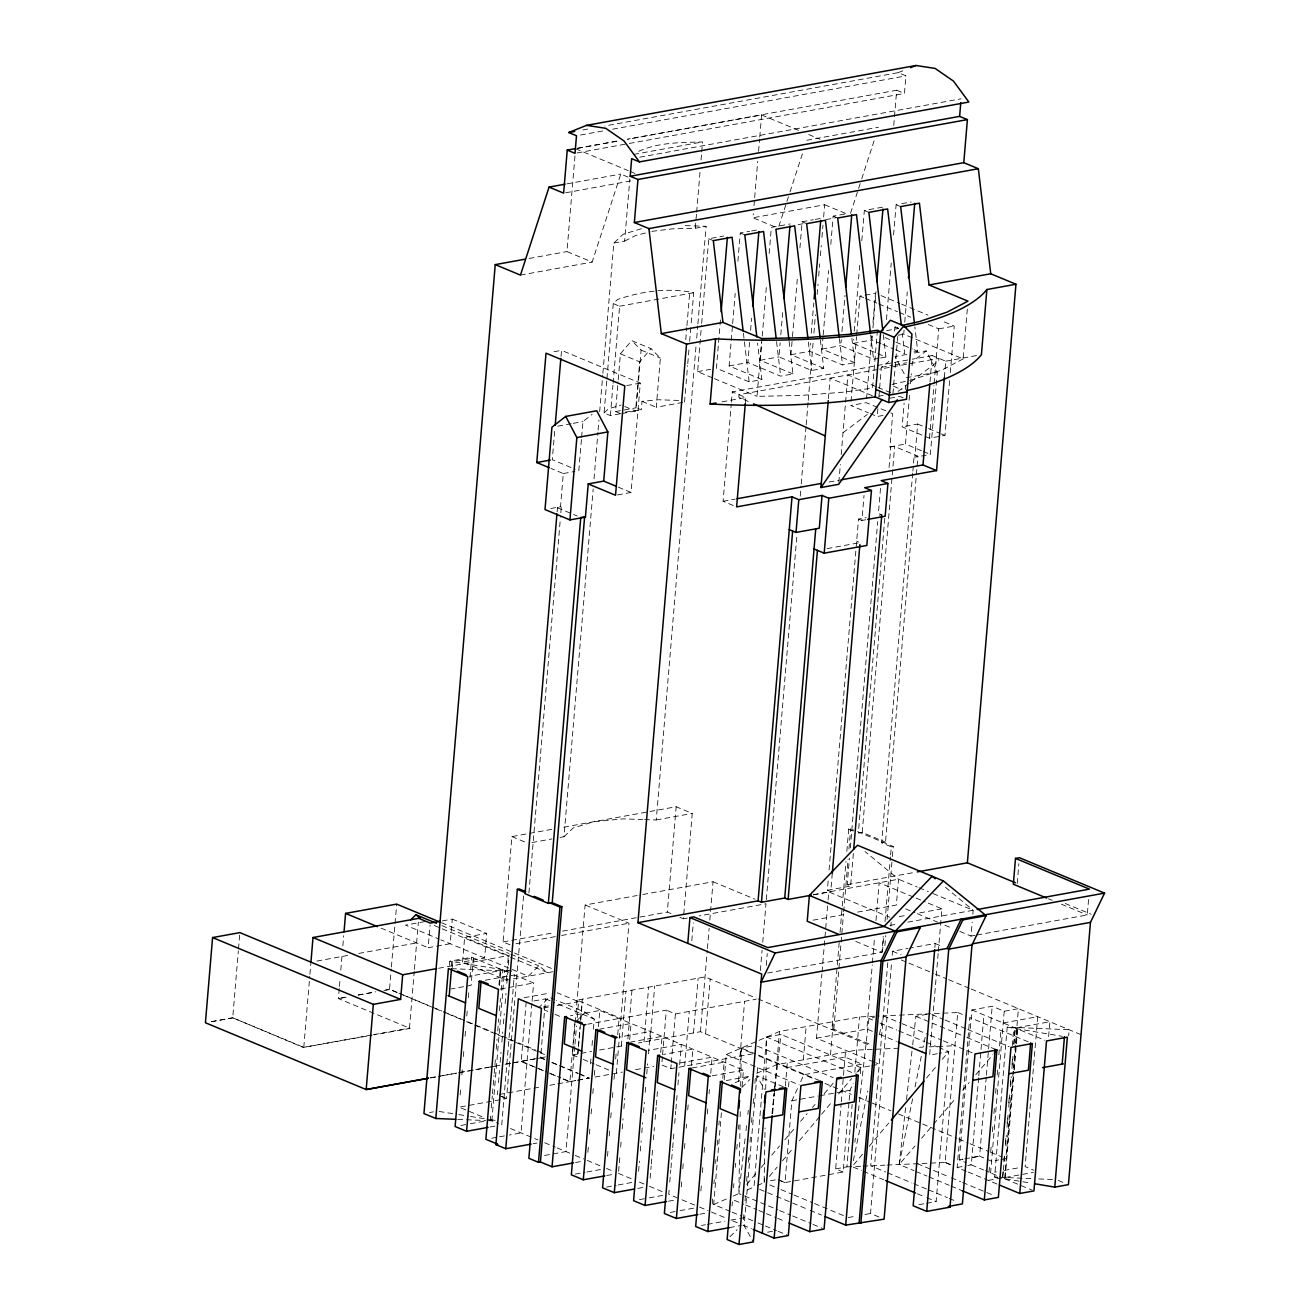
<?xml version="1.0" encoding="UTF-8"?>
<svg xmlns="http://www.w3.org/2000/svg" width="1310" height="1310" viewBox="0 0 1310 1310"><rect width="100%" height="100%" fill="white"/><g stroke="black" fill="none" stroke-linecap="round" stroke-linejoin="round"><path stroke-width="0.75" stroke-dasharray="5 3.75" d="M740.019 1124.782L738.856 1193.59L730.423 1197.258M740.166 1116.677L740.265 1110.602M740.674 1086.317L741.329 1048.033L753.905 1045.757M757.393 1185.534L764.139 1182.602L765.056 1127.959M765.711 1089.511L766.596 1037.062L780.973 1034.441L860.785 1067.617L870.02 1065.947M371.581 1034.998L303.789 1047.329L232.721 1017.788L238.338 950.847M238.518 948.833L239.714 934.636M303.789 1047.329L309.75 976.327M309.913 974.296L310.945 962.129M339.274 988.444L338.422 998.58L410.177 1028.415L374.054 1034.834M339.437 986.414L340.125 978.292M340.796 970.186L342.172 953.958M342.843 945.853L343.695 935.7M397.012 992.407L389.529 989.296L391.231 969.007M391.395 966.976L396.684 904.113M409.49 1028.121L414.255 971.316M414.418 969.302L418.381 922.109M442.256 920.93L452.277 919.096L450.198 943.708L428.157 947.719L430.073 925.007M449.445 965.274L449.788 961.212L471.698 957.233L511.047 973.576M451.246 965.814L451.573 961.9L473.401 957.938L471.092 985.333L451.262 988.935M452.261 967.55L452.752 961.687M462.561 962.015L464.641 937.403L486.681 933.408L484.602 958.003L462.561 962.015L506.315 980.191L555.489 971.267M460.137 1095.013L460.809 1086.907M461.841 1074.757L462.512 1066.651M463.363 1056.515L463.871 1050.44M465.066 1036.259L465.754 1028.153M466.769 1015.987L467.277 1009.912M468.292 997.762L468.816 991.67M469.995 977.489L471.698 957.233M498.963 984.858L500.158 970.661M510.048 944.837L503.056 941.939L511.899 836.599L551.968 829.312M499.503 985.562L500.862 969.351M490.267 1120.115L490.595 1116.071M491.283 1107.965L492.298 1095.815M492.478 1093.784L494.001 1075.543M494.181 1073.512L495.54 1057.301M496.212 1049.195L497.063 1039.076M497.751 1030.97L498.766 1018.803M499.454 1010.698L500.469 998.547M501.157 990.442L502.86 970.17L469.635 976.212M491.872 1120.787L504.465 970.841M628.047 177.096L620.776 174.066L592.169 262.065L566.952 251.585L575.401 150.781M506.315 980.191L508.378 955.596L464.641 937.403M497.456 1094.783L497.8 1090.739M498.488 1082.633L499.503 1070.466M500.191 1062.361L501.042 1052.241M501.894 1042.105L502.745 1031.969M503.417 1023.863L504.268 1013.727M505.12 1003.607L505.971 993.471M506.823 983.335L507.674 973.215M508.345 965.11L509.197 954.974M554.687 431.367L552.28 459.712L575.27 469.275M561.024 356.435L561.532 350.36L551.837 352.112M501.746 1124.897L514.339 974.951L483.079 980.633M523.558 895.958L506.544 1098.55L459.106 1107.179L484.634 1117.774M557.11 511.85L557.438 507.772L561.319 507.068L560.467 517.237M561.319 507.068L560.516 506.741L563.3 473.549L550.92 468.407M528.913 892.994L560.303 519.268M543.486 1070.761L521.2 1061.378L526.161 1002.379M531.925 1003.231L521.036 1132.904L509.328 1135.017M532.089 1001.2L533.629 982.975L514.339 974.951M578.807 470.732L581.443 439.276M581.607 437.311L582.934 421.574L592.136 414.369M544.338 1059.413L540.588 1057.858L545.533 998.859L531.975 1001.331M559.976 837.467L563.971 836.746L593.168 489.072M594.019 478.903L597.95 432.153M598.113 430.106L598.965 419.953M599.652 411.815L602.731 375.217M602.895 373.186L613.817 243.07L623.052 234.277L643.881 228.006M620.072 413.829L610.394 415.598L604.074 412.961L606.792 380.555M606.956 378.524L613.26 303.576L617.583 299.466C641.654 291.229 668.837 287.463 693.727 292.719L690.992 325.142M613.817 243.07L624.624 241.106L629.848 178.864M610.394 415.598L612.933 385.206M613.113 383.175L619.581 306.196L613.26 303.576M620.4 413.567L615.553 411.553L618.058 381.701M618.222 379.703L620.4 353.831L631.698 340.633L650.988 348.656L660.387 358.089L656.261 407.263L682.657 402.465M574.861 1022.619L569.916 1081.618L562.416 1078.507M578.332 1048.966L577.644 1057.088L572.503 1054.943L575.057 1024.502M575.237 1022.471L585.095 904.997L637.069 895.549M574.795 1046.215L565.953 1151.588L544.485 1155.486M574.975 1044.185L576.498 1025.959M577.186 1017.854L578.545 1001.642L557.225 992.767M577.743 1053.993L578.267 1047.902M578.431 1045.871L579.97 1027.613M580.641 1019.491L582.344 999.186M578.496 1046.936L580.543 1022.586M580.723 1020.555L582.246 1002.281M622.004 413.485L635.563 411.012L639.689 361.855L650.988 348.656M678.629 400.434L658.439 399.763L642.015 401.335L641.294 409.883L636.251 407.787L641.098 350.081L631.698 340.633M617.485 494.918L631.043 492.445L640.295 383.093L561.532 350.36M590.483 1063.867L591.17 1055.729M592.022 1045.544L592.709 1037.405M593.381 1029.283L594.249 1019.098L585.275 1012.27L556.439 1000.283M587.895 1152.309L588.403 1146.234M589.418 1134.067L590.106 1125.961M591.121 1113.811L591.629 1107.736M592.824 1093.539L593.332 1087.464M594.347 1075.313L595.035 1067.208M598.441 1026.68L599.8 1010.469L570.489 1015.79M607.512 1156.272L608.02 1150.196M609.216 1136.016L609.723 1129.924M610.755 1117.774L611.426 1109.668M612.458 1097.518L612.965 1091.427M613.981 1079.276L614.668 1071.171M615.684 1059.004L616.191 1052.929M617.731 1034.687L619.09 1018.492L587.83 1024.174M616.371 1073.168L628.964 923.239L585.095 904.997M621.317 1046.068L625.918 991.277M685.752 339.732L686.767 327.582M686.948 325.551L689.83 291.115M651.922 231.346L672.292 228.857L695.299 228.251L696.478 214.201M696.642 212.187L700.195 170.022M701.03 159.984L701.538 153.958M701.701 151.96L702.553 141.922C680.43 142.594 656.818 142.217 636.594 152.369M627.883 1038.879L631.96 990.18M618.615 1171.369L619.81 1157.188M620.662 1147.052L621.349 1138.947M622.201 1128.827L623.052 1118.691M623.904 1108.555L624.755 1098.419M625.591 1088.299L626.278 1080.193M629.684 1039.665L631.043 1023.454L599.783 1029.136M684.541 402.121L685.9 385.91M686.063 383.879L687.603 365.654M687.766 363.623L688.962 349.442M689.633 341.337L690.828 327.156M644.602 819.585L656.245 819.962L696.019 346.249M696.707 338.111L697.739 325.912M697.902 323.881L706.106 226.302L682.805 225.516M712.46 377.837L697.608 371.663L701.505 325.355M701.669 323.341L708.775 238.748L723.791 236.013M644.045 1041.941L648.646 987.151M638.592 1171.287L639.444 1161.151M640.295 1151.015L641.147 1140.895M641.818 1132.79L642.67 1122.654M643.521 1112.517L644.373 1102.398M645.224 1092.262L645.912 1084.156M646.763 1074.02L647.615 1063.884M648.466 1053.764L650.333 1031.478L619.073 1037.143M650.087 1040.844L654.689 986.053M670.9 913.561L667.33 912.087L676.173 806.747L561.99 827.494M720.451 319.918L716.39 368.257L749.156 381.881L761.863 379.556L757.557 343.056M650.137 1178.181L651.168 1166.031M651.332 1164.001L652.691 1147.789M653.379 1139.684L654.394 1127.517M655.082 1119.411L656.097 1107.261M656.261 1105.231L657.636 1089.019M660.698 1052.552L662.058 1036.341L630.781 1042.023M662.418 1056.81L661.73 1064.932L670.802 1068.698L753.397 1053.698L700.441 1031.69L638.478 1042.957M662.582 1054.779L666.332 1010.141L620.973 1018.378L577.104 1000.152L705.042 976.9L756.148 998.138M761.863 379.556L729.113 365.948L732.486 325.666M732.65 323.652L735.188 293.44M737.907 261.214L740.265 233.016L749.648 231.313M670.802 1068.698L671.146 1064.653M671.326 1062.623L675.403 1013.907L666.332 1010.141M687.324 918.048L683.394 918.769L692.237 813.428L676.173 806.747M733.24 505.496L723.087 501.288L731.258 404.053M731.422 402.023L732.274 391.886L892.208 362.821M669.082 1190.25L668.755 1194.294L676.959 1197.717M669.77 1182.144L670.785 1169.994M670.966 1167.963L672.489 1149.721M672.669 1147.691L674.028 1131.48M674.699 1123.39L675.731 1111.224M675.894 1109.193L677.254 1092.982M677.941 1084.876L678.957 1072.726M679.644 1064.621L681.347 1044.365L648.122 1050.391M691.811 940.695L693.317 922.813M774.603 226.761L752.972 217.771L753.316 213.743M753.987 205.686L754.495 199.628M754.675 197.614L757.72 161.326M758.572 151.256L759.587 139.155M759.751 137.141L761.618 114.953L627.588 139.319M684.688 1066.176L689.289 1011.385M789.128 341.468L792.959 373.907L780.645 376.15L747.879 362.543L749.566 342.401M750.581 330.316L751.596 318.232M745.292 403.595L745.816 397.519L732.274 391.886M693.53 1032.951L698.132 978.161M681.265 1186.926L681.773 1180.834M682.788 1168.684L683.296 1162.609M684.491 1148.412L684.999 1142.336M686.194 1128.156L686.538 1124.111M687.717 1109.914L688.241 1103.839M691.467 1065.341L692.826 1049.13L663.515 1054.452M700.441 1031.69L707.253 950.585M707.416 948.555L709.119 928.315M709.807 920.21L713.033 881.745L639.067 895.188M877.438 330.267L872.575 388.038L843.902 392.132L801.933 395.374L757.016 396.357L761.536 342.581M792.959 373.907L760.193 360.299L762.06 338.144M762.224 336.13L766.448 285.776M769.15 253.55L771.361 227.367L790.126 223.961M705.582 1033.836L710.184 979.029M700.883 1190.888L701.39 1184.797M702.422 1172.647L702.93 1166.571M704.125 1152.391L704.633 1146.299M705.828 1132.118L706.336 1126.043M707.351 1113.877L707.858 1107.802M709.054 1093.621L709.398 1089.576M710.757 1073.365L712.116 1057.154L678.891 1063.18M820.371 339.929L823.728 368.323L811.725 370.501L778.959 356.893L780.138 342.794M780.825 334.738L782.676 312.582M712.231 1203.988L712.738 1197.897M713.934 1183.716L714.277 1179.671M715.637 1163.46L715.964 1159.399M717.159 1145.218L717.667 1139.143M718.862 1124.962L719.206 1120.901M722.776 1078.359L724.135 1062.148L690.927 1068.174M730.276 1211.406L713.688 1204.512L721.466 1111.912M724.152 1079.948L726.28 1054.566L779.499 1031.461L859.491 1016.92L879.321 1016.036M823.728 368.323L790.962 354.699L792.304 338.602M792.484 336.588L797.381 278.178M799.919 247.967L802.113 221.783L813.379 219.736M740.003 1056.138L744.604 1001.331M738.545 1081.225L741.329 1048.033L756.427 1054.321M732.028 1205.92L732.372 1201.876M733.551 1187.679L733.895 1183.634M735.254 1167.423L735.598 1163.362M736.793 1149.181L737.301 1143.106M738.496 1128.925L738.84 1124.864M742.066 1086.367L743.425 1070.155L599.8 1010.469M851.893 338.34L854.775 362.69L842.494 364.917L809.727 351.293L810.399 343.236M811.25 333.166L813.788 302.954M760.373 970.563L762.076 950.323M762.747 942.217L765.99 903.753L699.131 915.903M766.317 899.675L796.955 534.889M800.213 496.162L801.065 485.977M801.229 483.947L806.027 426.88M806.19 424.849L808.073 402.432M808.254 400.385L813.215 341.288M813.903 333.133L815.442 314.793M817.145 294.423L818.013 284.221M818.684 276.066L819.716 263.85M820.404 255.696L821.255 245.51M821.943 237.356L822.975 225.123M823.646 216.969L824.678 204.753L752.972 217.771M743.392 1219.676L744.014 1212.995M745.03 1200.844L745.717 1192.739M746.635 1181.178L747.24 1174.497M748.272 1162.347L748.943 1154.241M749.975 1142.074L750.646 1133.969M751.563 1122.424L752.251 1114.319M753.201 1103.577L753.889 1095.471M754.904 1083.321L755.411 1077.246M757.606 1067.584L744.129 1225.636L753.332 1241.896M766.252 965.454L767.251 953.549M854.775 362.69L822.009 349.066L823.024 336.981M823.188 334.967L828.591 270.515M830.802 244.331L833.16 216.134L848.176 213.415M828.411 398.584L830.114 378.148L873.312 396.111M772.327 1113.631L774.03 1093.359M774.194 1091.328L774.865 1083.223M772.654 1112.96L774.177 1094.832M774.849 1086.792L779.499 1031.461M878.846 358.301L873.541 359.267L840.774 345.66L841.282 339.618M841.953 331.561L844.999 295.307M785.361 1085.957L787.31 1062.721M838.858 482.326L840.365 464.46M841.2 454.537L847.881 374.922L876.046 386.63M788.538 1086.727L789.046 1080.652M883.3 334.705L885.937 357.024L853.17 343.4L853.514 339.372M854.185 331.315L859.769 264.849M861.8 240.68L864.338 210.484L883.104 207.062M797.462 1088.626L791.862 1100.793L785.001 1182.586L843.132 1172.024L848.995 1102.201M851.058 401.433L856.543 336.621M856.707 334.607L859.966 296.125L875.473 293.309L872.722 325.715M803.341 1059.806L806.125 1026.614M866.565 398.617L871.871 335.835M881.04 343.777L871.936 339.994L872.28 335.966M872.951 327.909L875.997 291.655M832.276 873.41L830.753 891.668L827.363 890.276L828.215 880.124M829.066 869.971L858.525 519.055L866.287 517.646M873.704 1061.968L816.49 1038.175L821.878 973.936M822.058 971.938L827.936 901.853M828.1 899.872L828.771 891.93L889.687 917.246M893.731 125.449L896.695 90.226L627.506 139.138M865.795 519.759L861.914 520.463L864.027 495.393M883.055 415.45L877.241 416.514L877.896 408.638M878.895 396.848L881.368 367.34L889.031 361.347M629.258 143.461L904.457 93.452L905.93 75.882L898.169 72.656L604.876 125.957M886.477 319.493L891.209 263.113M893.584 234.916L896.122 204.704L899.872 204.016M839.186 942.529L831.866 1029.611L833.815 1029.251L870.855 1044.643M840.038 932.409L842.068 908.108M842.248 906.078L845.982 861.521M846.833 851.402L848.7 829.132L853.858 830.114M830.507 1054.861L833.307 1021.685M833.815 1029.251L840.954 944.199M841.118 942.168L843.493 913.823M843.673 911.793L848.094 859.147M848.946 849.027L850.649 828.771M853.35 853.416L850.616 886.035L847.226 884.643L849.453 858.115M850.321 847.93L877.716 521.577M880.5 488.352L878.404 513.422L881.794 514.83L875.981 515.878M894.55 331.086L894.894 327.107L898.726 326.239M892.945 393.655L897.759 336.441M912.693 473.139L881.663 842.821L885.527 842.117L917.933 456.191L894.632 446.497L889.948 446.874L892.732 413.698L887.427 411.487M884.79 518.301L858.345 833.127L862.226 832.423L885.527 842.117M889.048 467.523L890.751 447.201M967.32 309.111L963.128 358.907L903.736 334.214L904.064 330.185M904.751 322.129L907.273 291.917M862.226 832.423L894.632 446.497M843.132 1172.024L835.649 1168.913L841.118 1103.855M841.282 1101.825L843.329 1077.426M843.493 1075.379L845.458 1052.143M949.603 380.719L944.985 435.395L929.478 438.211L902.148 426.863L904.129 403.267M905.292 389.496L905.619 385.566M849.158 1100.204L849.994 1090.231L853.203 1083.272M921.47 450.722L905.456 444.057L909.664 393.851M910.515 383.797L911.351 373.759M912.038 365.736L912.366 361.707L926.17 350.916L937.289 372.073L936.781 378.099M835.649 1168.913L846.899 1166.866L852.139 1104.461M854.84 1072.251L859.491 1016.92M860.277 1073.692L860.785 1067.617L856.871 1072.284M912.874 471.109L913.381 465.017M913.545 462.987L914.069 456.895L917.933 456.191M872.411 1031.33L866.876 1029.021L872.263 964.782M872.427 962.784L874.621 936.683M875.981 920.619L879.157 882.76L914.216 897.35M936.617 380.096L930.378 454.406L914.871 457.223L917.655 424.047L902.148 426.863M767.594 973.035L881.859 952.272L883.186 936.388M929.985 381.898L932.196 355.567L912.202 359.202M882.449 952.157L883.824 935.962M885.003 921.781L890.456 856.953M890.62 854.922L891.308 846.833L881.663 842.821M884.905 945.705L885.756 935.586M887.116 919.374L892.225 858.623M892.388 856.593L893.24 846.473L855.463 830.769M929.478 438.211L933.932 385.566M934.096 383.535L938.73 328.859L927.48 324.176M887.771 962.703L870.708 1165.802L885.675 1172.024M890.849 926.137L891.177 922.06M879.01 1217.023L870.528 1213.502L891.521 963.439M892.208 955.317L892.552 951.24L908.059 948.424M944.363 377.395L945.738 361.183L932.196 355.567M950.29 372.613L954.237 326.043L941.104 320.59M934.849 947.572L935.176 943.495L909.991 948.08M938.156 953.533L929.625 1055.107L937.272 1053.715M938.32 951.502L941.906 908.845L927.136 902.705M926.563 1203.317L936.142 1201.581L948.735 1051.635L939.45 1047.771M945.231 1162.445L952.042 1165.311L945.132 1162.461L957.725 1012.515L883.3 1015.856L879.239 1035.489M975.017 935.34L971.005 936.077L972.167 922.174M972.839 914.233L973.166 910.27L944.297 886.346M966.322 1171.271L957.151 1167.456L969.744 1017.51L1030.659 1042.825M1015.528 1043.12L1018.427 1008.667L1004.213 1011.254L992.194 1006.26L971.889 1009.944L959.297 1159.89L962.981 1159.219M978.635 1077.753L971.316 1164.885L983.597 1169.977M978.799 1075.723L980.846 1051.406M981.01 1049.392L983.908 1014.939M986.233 1077.18L979.602 1156.19L991.621 1161.2L998.728 1159.907M986.397 1075.15L988.444 1050.833M988.608 1048.802L992.194 1006.26M989.001 1172.303L989.672 1164.197M990.704 1152.047L991.375 1143.941M992.407 1131.774L992.914 1125.699M993.93 1113.549L994.617 1105.444M995.633 1093.277L996.321 1085.171M997.172 1075.052L997.843 1066.946M998.875 1054.779L1000.905 1030.462M1004.213 1011.254L990.606 1172.892L996.353 1171.861M1017.215 883.513L1018.869 863.65M997.778 1177.592L994.601 1177.051L1007.194 1027.105L1069.156 1029.758L1068.649 1035.833M1012.352 1045.626L1013.874 1027.4M1003.001 1171.762L1002.494 1177.837L1032.1 1190.151M1003.853 1161.626L1004.524 1153.521M1005.376 1143.384L1006.064 1135.279M1007.079 1123.129L1007.767 1115.023M1008.782 1102.856L1009.47 1094.767M1010.321 1084.631L1010.992 1076.525M1012.024 1064.359L1012.696 1056.253M1013.711 1044.103L1015.086 1027.891M1003.28 1171.877L1002.756 1177.952L1033.263 1172.401M1003.444 1169.846L1004.803 1153.635M1005.49 1145.529L1006.342 1135.393M1007.013 1127.288L1008.045 1115.138M1008.716 1107.032L1009.748 1094.865M1010.419 1086.776L1011.271 1076.64M1011.959 1068.534L1012.974 1056.368M1013.989 1044.217L1015.348 1028.006L1049.867 1021.735L1048.508 1037.946M1015.365 1045.134L1005.834 1158.613L1000.496 1159.579M1004.639 1178.738L1013.662 1071.334M1013.842 1069.32L1015.872 1045.003M1016.052 1042.973L1017.231 1028.792M1005.212 1177.51L1014.055 1072.137M1014.235 1070.106L1016.282 1045.789M1016.445 1043.775L1017.804 1027.564M977.014 934.98L1087.267 914.953L1088.61 899.069M854.873 1142.271L855.332 1138.21M856.478 1128.074L868.923 1018.46L874.31 1017.493M905.603 1107.67L899.184 1164.524L913.987 1170.681M906.52 1099.549L912.481 1046.772M912.71 1044.741L915.903 1016.314L929.953 1013.76M745.079 1138.783L738.856 1193.59L766.661 1205.151M746.012 1130.677L746.7 1124.586M747.863 1114.433L748.321 1110.372M764.139 1182.602L764.598 1178.542M771.983 1113.598L774.75 1089.249M774.98 1087.218L780.973 1034.441M912.595 1098.861L899.184 1164.524L915.035 1145.939M915.035 1086.923L922.338 1051.111M925.155 1037.307L923.157 1047.132L919.096 1047.312M853.35 1160.66L867.744 1091.017M778.828 226.352L786.278 203.394M786.901 201.478L789.39 193.831M790.012 191.915L803.079 151.731M850.517 213.317L861.096 180.796M861.718 178.88L874.769 138.713M800.672 1081.667L803.865 1074.708L861.996 1064.146L858.001 1072.841M769.363 1176.396L777.19 1167.063M782.43 1160.856L792.877 1148.428M799.395 1140.65L820.289 1115.793M821.599 1114.237L832.047 1101.808M838.58 1094.03L851.647 1078.49M862.553 1154.208L852.106 1166.637L861.44 1170.518M869.087 1146.43L888.671 1123.112M926.53 1078.048L936.978 1065.62M942.201 1059.397L948.735 1051.635L939.172 1053.371M921.634 1138.21L932.196 1125.83M933.522 1124.275L955.972 1097.96M962.572 1090.215L969.171 1082.486M975.786 1074.74L992.947 1054.615M746.733 1184.355L755.935 1173.596M761.192 1167.456L766.448 1161.299M771.705 1155.158L779.581 1145.922M784.837 1139.782L794.024 1129.024M800.606 1121.327L807.173 1113.647M812.429 1107.49L815.049 1104.428M824.252 1093.653L834.748 1081.356M510.491 957.201L547.727 972.675L538.77 965.83L528.356 976.196L440.88 939.843M576.171 1021.325L585.275 1012.27M741.869 1087.48L749.893 1079.505M729.965 1236.738L737.055 1229.697M604.074 412.961L608.397 408.851L621.12 405.019M563.971 836.746L573.191 827.953L594.036 821.681L623.233 818.865L642.653 819.52M843.034 432.693L867.318 414.451M898.103 391.363L909.435 382.848M911.056 381.636L938.582 360.97L938.959 358.367L879.567 369.174M963.128 358.907L942.283 369.878L911.138 380.096M624.624 241.106L635.645 235.522L650.12 231.804M735.188 1082.682L749.631 1076.411M756.721 1073.316L776.715 1064.637L856.707 1050.112L874.425 1049.31M713.688 1204.512L728.737 1197.979M747.273 1189.922L754.003 1187.007L766.596 1037.062L856.609 1074.462M898.169 72.656L903.507 70.511M625.263 412.093L641.294 409.883M891.963 384.436L909.222 380.522M582.786 129.968L588.812 128.871M580.51 135.028L602.616 131M612.654 129.182L905.93 75.882M577.301 148.259L617.468 140.956M577.579 148.407L619.581 140.776M577.039 152.959L627.244 143.822M633.843 154.4L702.553 141.922M639.689 157.216L961.098 98.807M567.001 183.842L620.776 174.066M806.796 140.268L878.502 127.234M565.625 192.783L633.336 180.485M529.109 258.463L566.952 251.585M695.299 228.251L706.106 226.302M751.531 230.969L759.03 229.61M815.262 219.392L820.895 218.377M901.755 203.672L911.138 201.969M520.463 275.1L592.169 262.065M798.117 224.632L804.094 223.552M826.004 219.572L835.96 217.755M619.581 306.196L693.727 292.719M886.575 330.628L898.431 328.482L895.745 325.748M697.608 371.663L710.757 369.289M729.113 365.948L747.879 362.543M760.193 360.299L778.959 356.893M790.962 354.699L809.727 351.293M822.009 349.066L840.774 345.66M853.17 343.4L871.936 339.994M898.103 335.229L903.736 334.214M626.737 385.549L640.295 383.093M938.73 328.859L954.237 326.043M880.615 357.99L885.937 357.024M914.003 351.915L917.721 351.244L914.855 326.91M906.798 354.437L895.156 356.549L905.357 375.937M914.544 353.029L926.17 350.916M615.553 411.553L636.251 407.787M894.206 362.461L910.204 359.562M557.749 426.159L571.307 423.687M573.24 423.343L582.934 421.574M881.368 367.34L892.994 365.228M894.926 364.884L906.553 362.772M877.585 369.535L739.036 394.703L738.824 397.257L751.694 403.022M722.023 401.842L745.816 397.519M945.738 361.183L979.438 355.059M906.274 377.706L937.289 372.073M879.141 396.16L883.087 395.456M889.85 398.256L899.724 396.471L903.098 397.88M563.3 473.549L574.926 471.436M550.822 508.509L560.516 506.741M889.948 446.874L905.456 444.057M723.087 501.288L735.09 499.11M829.05 482.031L839.039 480.213M827.118 548.612L860.048 542.618L856.674 541.21M531.975 842.559L551.968 838.924M656.245 819.962L692.237 813.428M424.849 921.601L405.478 925.122L439.03 939.057M891.308 846.833L893.24 846.473M316.922 961.049L348.837 955.252M358.809 953.434L416.629 942.922M503.056 941.939L554.588 932.573M562.514 931.132L667.33 912.087M516.009 943.757L559.599 935.831M561.581 935.471L628.964 923.239M847.226 884.643L913.316 872.624M827.363 890.276L850.616 886.035M813.264 894.746L898.529 879.239L917.197 887.001M813.297 894.845L830.753 891.668M438.588 968.27L508.378 955.596M211.287 1021.685L232.721 1017.788M358.072 995.01L375.773 991.801M385.598 990L389.529 989.296M813.035 920.193L845.982 914.216M857.608 912.104L896.367 905.063L898.529 879.239L865.091 851.549M500.404 989.001L533.629 982.975M899.282 916.591L905.095 915.543M941.906 908.845L916.722 913.43L937.42 922.109M889.965 925.384L897.89 923.943M907.797 922.142L973.166 910.27L930.247 892.421M524.197 997.712L549.578 993.095M373.579 1034.638L409.473 1028.121M548.497 1005.883L538.819 1007.652L549.234 997.287L554.638 999.53M543.404 1008.029L549.267 1006.964M557.077 1005.54L578.545 1001.642M675.403 1013.907L756.083 999.252M430.417 1077.868L436.426 1076.787M438.441 1076.411L456.502 1073.136M458.516 1072.775L488.63 1067.29M490.628 1066.929L498.668 1065.472M506.692 1064.015L510.703 1063.278M512.718 1062.918L534.791 1058.906M536.805 1058.545L544.829 1057.072M430.597 1077.835L440.668 1076.018M442.682 1075.641L493.018 1066.504M495.033 1066.127L503.089 1064.67M505.087 1064.31L538.639 1058.218M540.588 1057.858L548.333 1056.449M572.503 1054.943L591.612 1051.471M599.521 1050.031L624.33 1045.527M499.47 1094.423L531.745 1088.561M533.694 1088.201L541.8 1086.727M549.791 1085.286L555.882 1084.172M557.831 1083.812L575.761 1080.553L569.473 1081.7L562.056 1078.572M577.694 1080.21L589.287 1078.097L579.921 1074.2M595.1 1077.049L622.299 1072.104M635.579 1069.68L653.837 1066.373M816.49 1038.175L866.876 1029.021M429.631 1112.534L433.413 1111.846M712.165 1075.837L743.425 1070.155M1003.198 1022.946L1037.716 1016.675L1025.124 1166.62L1033.803 1170.239M460.825 1125.47L468.472 1124.078M470.372 1123.734L485.65 1120.967M786.901 1067.65L845.032 1057.088L861.996 1064.146M726.313 1080.537L749.959 1076.23M490.022 1127.026L497.849 1125.601M871.854 1065.603L879.239 1064.26L875.555 1062.721M491.741 1138.21L497.603 1137.146M499.552 1136.785L507.707 1135.328M533.088 1143.745L536.985 1143.04M791.862 1100.793L817.931 1096.061M819.929 1095.7L849.994 1090.231M575.483 1162.543L583.294 1161.119M575.254 1174.104L585.013 1172.335M586.962 1171.975L600.635 1169.503M606.726 1175.528L614.554 1174.104M606.497 1187.089L616.257 1185.321M618.205 1184.96L631.879 1182.471M637.741 1188.416L643.603 1187.351M639.46 1199.632L647.271 1198.208M649.22 1197.848L662.893 1195.375M770.444 1180.752L775.749 1179.802M668.526 1201.204L674.372 1200.14M670.229 1212.421L678.04 1210.997M679.988 1210.637L693.661 1208.164M964.831 1158.875L979.602 1156.19L970.301 1157.843M699.835 1214.223L707.646 1212.798M957.151 1167.456L966.01 1165.851M967.779 1165.523L971.316 1164.885L967.877 1163.46M701.538 1225.423L705.451 1224.719M707.4 1224.359L724.97 1221.166M730.833 1220.101L737.923 1218.824M739.692 1218.496L745.013 1217.53L756.099 1222.148M1004.033 1170.452L1019.36 1167.668M729.506 1227.617L741.313 1225.456M988.313 1180.408L1000.955 1178.116L1030.708 1183.094M767.594 1232.202L772.916 1231.236M848.192 1217.563L855.643 1216.204M864.944 1214.517L870.528 1213.502M918.899 1204.709L924.647 1203.661M358.203 995.06L374.038 992.243M383.928 990.491L389.872 989.443L401.089 994.159M211.319 1021.702L232.902 1017.87L303.167 1047.427L372.04 1035.195M577.743 1080.226L589.418 1078.146L580.002 1074.184M962.883 1159.17L959.166 1159.825L966.174 1162.74M876.39 1049.228L898.791 1048.213M929.15 1046.854L954.924 1045.707M846.899 1166.866L861.407 1166.211M862.946 1166.146L884.954 1165.163M887.034 1165.065L945.132 1162.461M451.492 968.679L512.226 971.168L449.788 961.212M457.714 1119.395L485.568 1120.525M487.566 1120.607L495.753 1120.951M994.601 1177.051L997.942 1177.199M1030.888 1178.607L1001.282 1177.33L985.349 1170.714M1038.781 1178.935L1052.618 1179.524M439.161 1111.469L456.846 1114.286M458.811 1114.597L468.636 1116.169M470.601 1116.48L484.34 1118.674M490.169 1119.591L495.851 1120.508M1007.194 1027.105L1062.492 1036.357M894.894 327.107L898.431 328.482M896.695 90.226L904.457 93.452M761.618 114.953L799.297 130.623M808.712 134.537L820.011 139.237M896.122 204.704L900.658 206.587M864.338 210.484L868.874 212.367M824.678 204.753L848.094 214.48M833.16 216.134L837.696 218.033M802.113 221.783L806.649 223.666M575.581 148.767L628.325 170.693M630.208 171.479L635.858 173.821M740.265 233.016L744.8 234.916M881.09 295.634L899.839 303.429M901.722 304.215L927.971 315.12M859.966 296.125L863.716 297.681M865.582 298.467L876.849 303.134M878.715 303.92L897.465 311.714M899.348 312.484L910.597 317.167M708.775 238.748L713.311 240.631M884.954 337.62L894.059 341.402M895.876 342.156L912.268 348.968M914.085 349.721L917.721 351.244M882.858 344.53L893.78 349.066M895.598 349.819L904.702 353.602L902.312 333.329M893.567 386.237L902.033 389.758M877.929 387.416L891.078 392.869M885.675 410.75L866.221 402.661L850.714 405.478L868.399 412.83M917.655 424.047L926.76 427.83M928.577 428.583L939.516 433.135M941.333 433.888L944.985 435.395M870.167 413.567L877.241 416.514M923.255 451.459L930.378 454.406M714.327 378.606L757.016 396.357M641.098 350.081L660.387 358.089M620.4 353.831L639.689 361.855M642.015 401.335L656.261 407.263M624.723 406.509L635.563 411.012M858.525 519.055L861.914 520.463M618.287 487.156L631.043 492.445M557.438 507.772L571.782 513.733M573.583 514.486L577.17 515.976M1065.276 903.491L1091.148 914.249M1048.458 898.807L1052.159 900.347M1061.395 904.195L1087.267 914.953M848.7 829.132L853.53 831.13M919.063 887.771L928.381 891.651M916.067 898.103L925.302 901.951M905.701 908.927L915.019 912.808M944.887 925.22L952.337 928.315M959.804 931.426L971.005 936.077M935.176 943.495L941.972 946.328M892.552 951.24L901.034 954.777M713.033 881.745L755.035 899.2M901.346 960.001L907.011 962.359M908.894 963.145L933.44 973.346M935.324 974.132L946.655 978.848M948.555 979.634L969.318 988.264M971.218 989.05L1081.028 1034.687M855.741 941.415L881.859 952.272M971.889 1009.944L1044.84 1040.255M957.725 1012.515L966.305 1016.085M511.899 836.599L527.979 843.28M931.852 1014.546L943.184 1019.262M945.067 1020.031L965.83 1028.678M967.73 1029.463L1009.273 1046.723M679.825 917.278L683.394 918.769M915.903 1016.314L965.012 1036.718M966.895 1037.504L995.223 1049.277M883.3 1015.856L900.167 1022.864M902.05 1023.65L928.299 1034.556M930.165 1035.342L941.415 1040.009M943.298 1040.795L973.297 1053.256M868.923 1018.46L872.64 1020.015M880.058 1023.094L896.76 1030.037M898.627 1030.806L924.598 1041.614M926.465 1042.383L937.6 1047.001M879.796 1034.392L896.4 1041.303M757.999 998.908L870.757 1045.773M452.277 919.096L486.681 933.408M757.589 1046.215L833.111 1077.606M441.535 922.748L512.57 952.272M514.437 953.041L551.821 968.581M758.31 1055.107L820.633 1080.996M759.047 1056.04L813.674 1078.752M824.972 1083.452L851.353 1094.407M858.885 1097.534L870.184 1102.234M872.067 1103.02L890.915 1110.847M898.447 1113.991L956.84 1138.259M958.74 1139.045L968.155 1142.959M970.039 1143.728L988.87 1151.572M990.753 1152.341L1002.068 1157.041M1058.267 1180.408L1063.36 1182.521M441.945 925.597L508.984 953.451M510.834 954.22L538.77 965.83M434.167 925.466L508.64 956.415M726.28 1054.566L799.231 1084.893M783.364 1086.76L756.721 1075.69L764.434 1089.331M968.155 1172.024L997.565 1184.256M381.095 928.168L428.157 947.719M545.533 998.859L554.572 1002.625M558.191 1004.115L594.249 1019.098M917.36 1163.706L949.39 1177.019M951.273 1177.805L960.688 1181.718M962.572 1182.488L992.718 1195.015M544.223 1009.895L547.826 1011.385M555.031 1014.382L562.252 1017.379M887.541 1172.794L911.875 1182.914M913.741 1183.683L926.841 1189.136M928.708 1189.906L947.425 1197.684M949.292 1198.453L956.775 1201.565M583.179 1059.381L594.249 1063.982M596.099 1064.752L612.687 1071.646M398.879 993.176L430.646 1006.375M432.513 1007.161L441.863 1011.042M443.73 1011.811L492.331 1032.018M494.197 1032.788L535.315 1049.883M537.182 1050.653L544.665 1053.764M551.821 1062.525L578.054 1073.43M521.2 1061.378L547.433 1072.284M549.299 1073.054L560.549 1077.721M759.62 1189.333L774.603 1195.555M776.47 1196.341L808.27 1209.556M810.153 1210.342L821.37 1215.009M499.274 1095.537L506.544 1098.55L499.339 1095.537M734.386 1200.337L743.802 1204.25M745.685 1205.036L756.983 1209.736M758.867 1210.505L764.516 1212.863M766.399 1213.649L775.831 1217.563M777.714 1218.333L785.247 1221.477M732.11 1212.176L741.329 1215.991M757.95 1222.918L763.501 1225.21M765.351 1225.98L776.453 1230.598M778.156 1231.302L786.639 1234.839M488.27 1119.297L498.455 1123.522M510.507 1128.532L537.919 1139.929M544.633 1142.713L555.293 1147.151M557.061 1147.888L573.387 1154.667M575.254 1155.453L583.785 1158.99M587.207 1160.414L601.241 1166.244M606.497 1168.422L613.326 1171.271M618.451 1173.4L632.484 1179.229M639.411 1182.111L644.438 1184.191M649.465 1186.287L663.482 1192.116M681.986 1199.813L697.771 1206.363M699.524 1207.099L708.12 1210.669M711.543 1212.094L727.328 1218.644M732.699 1220.887L738.3 1223.212M742.999 1225.161L751.4 1228.649M915.837 1171.451L926.956 1176.069M928.806 1176.838L949.16 1185.304M951.011 1186.074L962.113 1190.692M863.306 1171.287L883.857 1179.835M917.475 1193.819L924.942 1196.914M926.809 1197.7L936.142 1201.581M769.74 1184.944L779.073 1188.825M780.957 1189.595L792.157 1194.262M794.024 1195.031L812.708 1202.809M814.574 1203.579L846.326 1216.777M768.511 1205.92L777.78 1209.769M779.63 1210.538L790.749 1215.172M792.599 1215.942L811.136 1223.638M812.986 1224.408L822.254 1228.272M402.956 994.945L445.973 1013.056M447.856 1013.842L464.69 1020.916M466.557 1021.718L496.474 1034.311M498.34 1035.096L505.824 1038.24M507.707 1039.026L545.107 1054.779M541.014 1057.776L544.731 1059.348M552.149 1062.476L557.716 1064.817M559.583 1065.603L578.152 1073.414M550.904 1073.889L560.189 1077.786M870.659 334.934L873.541 359.267M839.383 338.553L842.494 364.917M808.385 342.106L811.725 370.501M776.568 341.681L780.645 376.15M743.409 333.198L749.156 381.881M346.282 997.156L338.422 998.58L346.331 997.172M785.001 1182.586L777.518 1179.475L785.001 1182.586"/><path stroke-width="1.5" d="M310.945 962.129L313.008 937.518L402.678 974.787L400.614 999.399L239.877 932.605L212.58 937.567L205.424 1022.75L366.178 1089.543L428.583 1078.212M344.039 931.656L345.578 913.397L396.684 904.113L439.669 921.978M212.58 937.567L373.334 1004.361L366.178 1089.543L428.403 1078.245M525.114 259.183L495.245 264.62L423.949 1113.565L435.821 1118.494L455.716 1119.313M435.821 1118.494L448.413 968.548L467.703 976.572L455.11 1126.518L466.589 1131.283L488.073 1127.386M449.199 996.075L451.492 968.679M466.589 1131.283L479.182 981.337L481.114 980.994L478.821 1008.389L496.359 1015.676M549.152 467.67L536.773 462.528L546.024 353.176L624.788 385.91L615.536 495.262L588.223 483.914L585.423 517.09L569.932 519.906L545.009 509.557L551.936 427.207L565.724 416.416L596.738 410.783L607.856 431.94L603.713 481.098L616.47 486.387M575.286 148.62L567.246 150.093L563.627 193.143L549.07 187.101L520.463 275.1L495.245 264.62M555.194 425.292L560.844 358.449M531.139 1144.105L505.758 1148.723L495.9 1144.612L517.335 889.343L519.268 888.982L525.703 891.668M556.93 513.88L525.032 893.698L548.35 903.392L552.214 902.688L561.859 906.7L540.424 1161.97L552.05 1166.801L573.534 1162.903M505.758 1148.723L518.351 998.777L541.456 1008.372L528.863 1158.318L538.492 1162.33L540.424 1161.97M569.932 519.906L576.842 437.573L565.724 416.416M548.35 903.392L580.756 517.466L585.423 517.09M552.214 902.688L584.62 516.762M538.492 1162.33L559.927 907.044L550.282 903.032M1015.365 882.744L967.386 862.799L1015.954 284.237L990.737 273.757L978.341 168.728L963.783 162.669L967.402 119.603L637.954 179.47L630.192 176.244L631.666 158.674L639.427 161.9L968.876 102.033L953.434 81.073L935.111 68.415L915.968 65.5L586.536 125.367L568.72 132.523L576.498 135.749L575.024 153.319L567.246 150.093M552.05 1166.801L564.643 1016.855L566.575 1016.511L564.283 1043.906L581.82 1051.193M978.341 168.728L648.908 228.595L634.351 222.536L637.954 179.47M564.643 1016.855L583.933 1024.879L571.34 1174.824L583.294 1179.786L604.778 1175.889M583.294 1179.786L595.886 1029.84L597.818 1029.496L595.526 1056.892L613.064 1064.178M595.886 1029.84L615.176 1037.864L602.584 1187.81L614.308 1192.673L633.843 1189.12M614.308 1192.673L626.9 1042.727L628.833 1042.383L626.54 1069.779L645.83 1077.786M918.539 926.907L920.226 927.611L906.127 956.889L884.103 1219.151L845.703 1225.112L858.296 1075.166L836.697 1079.096L824.105 1229.042L809.727 1231.646L822.32 1081.7L800.918 1085.597L788.325 1235.543L774.161 1238.114L786.753 1088.168L765.924 1091.95L753.332 1241.896L739.004 1244.5L761.716 974.1L637.937 922.666L686.522 344.104L661.304 333.624L648.908 228.595M875.195 396.881L846.031 401.056A304.591 89.571 4.8 0 1 710.118 404.004L715.587 338.831A304.591 89.571 4.8 0 0 851.5 335.884L880.664 331.708L894.19 337.341L888.72 402.514L906.487 399.288L911.956 334.099L903.9 325.879L890.374 320.262L880.664 331.708L875.195 396.881L888.72 402.514M666.561 1201.565L645.077 1205.462L657.669 1055.516L659.618 1055.172L657.309 1082.568L674.846 1089.854M721.122 311.862L727.377 237.356M687.766 943.38L689.944 917.573L693.809 916.869L767.758 947.588L884.021 926.465L932.13 876.275L935.176 878.781M752.611 306.147L758.867 231.624M697.87 1214.566L676.386 1218.48L688.978 1068.534L690.927 1068.174L688.618 1095.586L706.155 1102.873M745.292 403.595L736.629 506.904L792.01 496.834L798.789 499.65L822.041 495.426L828.804 498.242L871.445 490.497L866.827 545.435L824.186 553.18L814.034 548.972M688.978 1068.534L708.268 1076.542L695.675 1226.487L707.842 1231.547L729.506 1227.617M783.871 298.483L789.963 225.975M707.842 1231.547L720.434 1081.601L722.367 1081.241L720.058 1108.653L737.596 1115.94M738.889 1108.375L739.544 1100.547M740.216 1092.72L740.543 1088.806M811.365 895.188L788.112 899.43L784.723 898.021L761.47 902.246L758.097 900.838L792.01 496.834M761.47 902.246L792.648 531.025M814.116 298.926L820.715 220.391M822.041 495.426L819.29 528.208L796.021 532.433L798.789 499.65M763.108 1118.429L763.763 1110.602M764.418 1102.774L765.073 1094.947M784.723 898.021L815.737 528.814M897.415 399.779L838.695 484.323L820.928 487.549L828.247 400.549M788.112 899.43L817.424 550.364M762.289 1233.168L772.147 1115.645M845.671 287.25L851.762 214.742M824.186 553.18L828.804 498.242M785.067 1087.464L782.758 1114.859L763.828 1118.298M934.669 949.603L913.168 1205.757L926.727 1211.39L949.996 1207.165L972.004 944.919L986.119 915.641L943.38 880.942L857.493 845.245L809.383 895.451L807.222 921.258L838.94 934.439M876.849 281.584L882.924 209.076M832.276 873.41L859.884 544.649M820.633 1080.996L818.324 1108.391L798.871 1111.928M853.694 849.322L881.794 514.83M944.363 377.395L936.552 470.585L881.155 480.639L887.918 483.456L885.167 516.238L867.728 519.399M908.469 277.818L914.724 203.312M856.609 1074.462L854.3 1101.857L834.667 1105.427M859.147 1222.672L881.172 960.41L895.287 931.148L943.38 880.942M936.552 470.585L923.01 464.952L929.822 383.928M860.85 1223.376L882.874 961.114L896.973 931.836L920.226 927.611M967.402 119.603L959.624 116.377L960.77 102.72M1015.954 284.237L986.888 289.526L981.419 354.699A304.591 89.571 4.8 0 1 918.326 387.907L906.618 390.56M926.727 1211.39L948.751 949.144L962.866 919.866L986.119 915.641M995.223 1049.277L992.914 1076.673L972.986 1080.292M1034.72 1183.765L1054.763 1187.122L1067.355 1037.176L1046.526 1040.959L1033.934 1190.905L1019.769 1193.476L1032.362 1043.53L1010.96 1047.427L998.367 1197.373L984.318 1199.927L996.91 1049.981L974.984 1053.96L962.392 1203.906L948.293 1206.461L949.996 1207.165M1054.763 1187.122L1068.436 1184.633L1090.46 922.371L1104.576 893.109L1019.376 857.706L1015.496 858.41L1013.334 884.217L1046.608 898.038M1030.659 1042.825L1028.366 1070.237L1008.913 1073.758M1062.164 1064.08L1064.457 1036.685M1104.576 893.109L775.127 952.976L761.028 982.238L881.172 960.41L882.874 961.114L906.127 956.889M906.373 955.841L947.064 948.44L961.163 919.162L962.866 919.866M820.928 487.549L881.957 399.697M891.275 1120.017L923.927 1081.159M894.19 337.341L903.9 325.879M994.274 1053.076L996.91 1049.981M410.685 919.931L415.892 914.757L436.361 923.272M910.63 67.645L915.968 65.5M902.557 325.371L919.833 321.458L947.13 312.107L967.975 301.136L929.085 284.974L919.423 203.181L900.658 206.587L914.38 322.849M904.277 327.156L923.796 322.735A304.591 89.571 4.8 0 0 986.888 289.526M568.72 132.523L574.746 131.426M549.07 187.101L565.003 184.202M630.192 176.244L959.624 116.377M634.351 222.536L963.783 162.669M661.304 333.624L722.956 322.424L761.863 338.586L806.78 337.62L848.765 334.377L877.438 330.267L880.664 331.708M929.085 284.974L990.737 273.757M686.522 344.104L715.587 338.831M710.118 404.004L716.062 402.923M576.842 437.573L607.856 431.94M907.11 391.87L889.343 395.096L875.817 389.479M536.773 462.528L550.347 460.072M588.223 483.914L603.713 481.098M737.088 498.733L821.042 483.472M841.036 479.853L923.01 464.952M887.918 483.456L864.665 487.68L871.445 490.497M313.008 937.518L418.709 918.326L430.237 923.108L440.242 921.29M559.927 907.044L561.859 906.7M637.937 922.666L758.097 900.838M917.311 871.903L967.386 862.799M402.678 974.787L436.59 968.63M373.334 1004.361L400.614 999.399M977.178 909.533L1089.445 889.13L1015.496 858.41M972.315 943.855L1090.46 922.371M972.004 944.919L948.751 949.144L947.064 948.44M583.933 1024.879L585.865 1024.518M615.176 1037.864L617.108 1037.504L611.852 1035.326M708.268 1076.542L710.216 1076.198M771.295 1089.969L775.585 1089.183M779.172 1088.528L783.167 1087.808M814.787 1082.06L818.684 1081.356M836.959 1078.032L840.889 1077.311M495.9 1144.612L497.833 1144.269L485.879 1139.307L498.471 989.361L479.182 981.337M1042.531 1067.65L1063.36 1063.867M586.536 125.367L605.662 128.282L623.986 140.94L639.427 161.9M789.259 529.617L796.021 532.433M809.383 895.451L896.973 931.836M689.944 917.573L775.127 952.976M898.251 1042.072L925.941 1053.567M517.335 889.343L525.375 892.683M534.152 896.335L543.11 900.052M999.415 1185.026L1019.769 1193.476M345.578 913.397L377.362 926.612M457.354 971.119L466.131 974.755M482.882 981.714L488.139 983.908M577.104 1020.883L582.361 1023.061M599.571 1030.217L604.843 1032.411M630.585 1043.104L639.362 1046.755M703.192 1073.283L708.464 1075.461M731.455 1085.024L739.904 1088.544M626.9 1042.727L646.19 1050.751L633.598 1200.697L645.077 1205.462M657.669 1055.516L676.959 1063.54L664.366 1213.486L676.386 1218.48M720.434 1081.601L739.724 1089.625L727.132 1239.555L739.004 1244.5M448.053 995.6L465.574 1002.887M825.12 1216.564L845.703 1225.112M789.013 1223.032L809.727 1231.646M753.201 1229.402L774.161 1238.114M962.113 1190.692L984.318 1199.927M885.724 1180.605L915.592 1193.033M753.545 403.84L825.267 435.919M415.892 914.757L420.363 918.179M901.362 325.224L887.64 208.945L868.874 212.367L882.825 330.66M870.429 332.904L856.478 214.611L837.696 218.033L851.418 334.296M839.137 336.523L825.431 220.26L806.649 223.666L820.125 337.898M807.893 338.062L794.662 225.844L775.897 229.266L788.898 339.437M776.093 337.62L763.566 231.493L744.8 234.916L756.852 336.981M743.163 331.184L732.077 237.225L713.311 240.631L722.956 322.424"/></g></svg>
